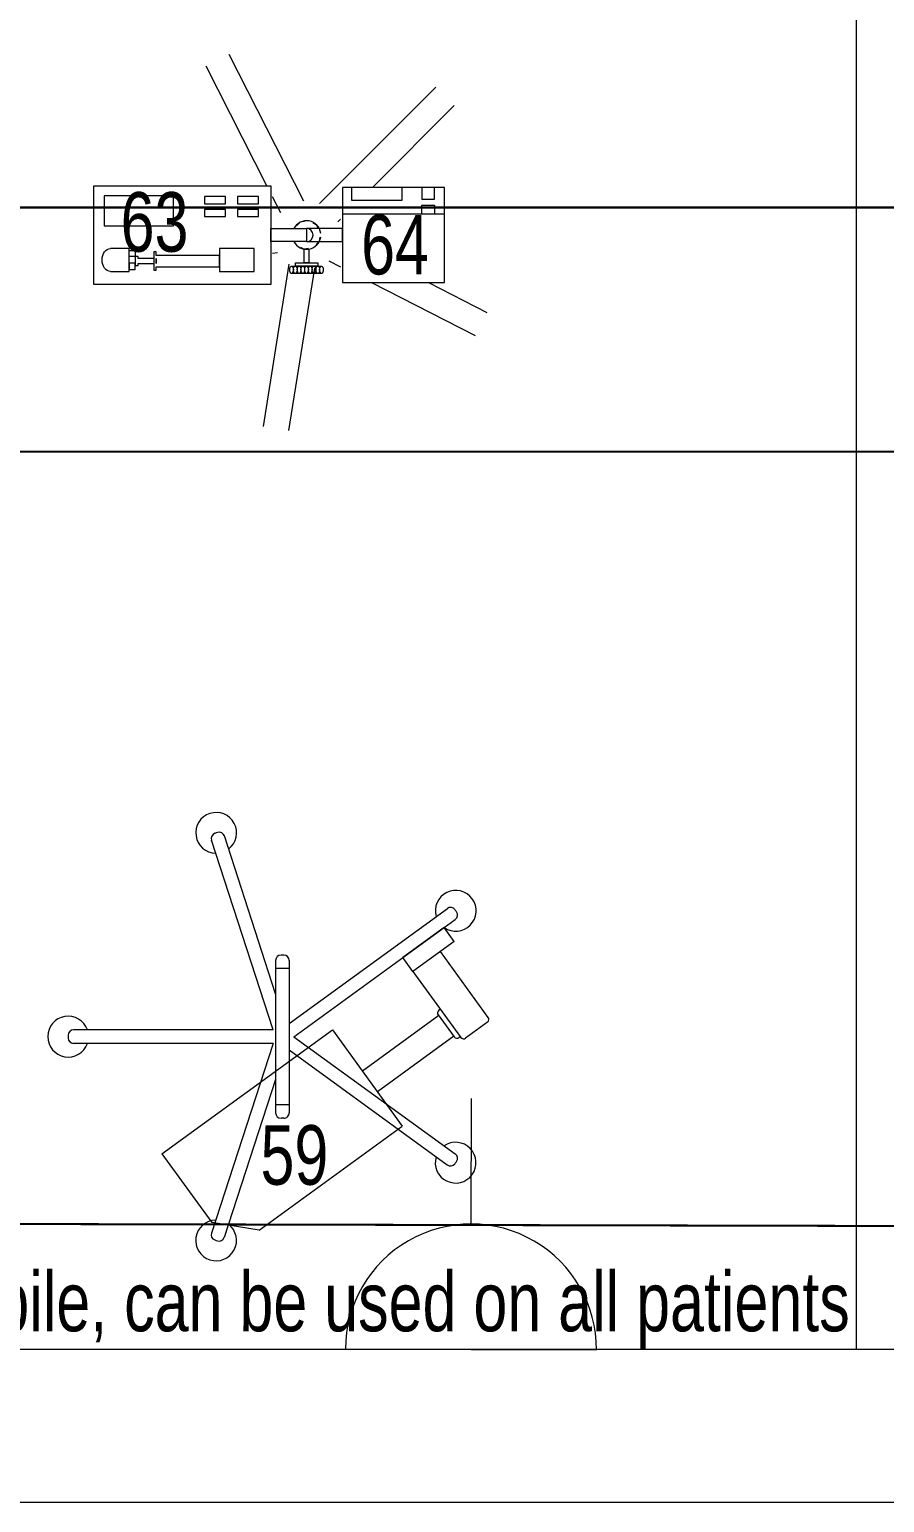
# Model space of a CAD drawing. Header units: metres. Extents: x 75097 to 220695, y -1557923 to -1361206.
# Drawn here: x 125148 to 126405, y -1471183 to -1469017 of the extents above; entities that cross this region are included whole.
import ezdxf

# ---------------------------------------------------------------- set-up
doc = ezdxf.new("R2010")
doc.units = ezdxf.units.M
doc.layers.get('0').update_dxf_attribs({"lineweight": 0})
doc.layers.add('A-100 - Copy$0$axes', color=8, linetype='Continuous')
for name, color, linetype, lineweight in [('A-100 - Copy$0$Medical Equipment and Furniture', 8, 'Continuous', 0), ('A-100 - Copy$0$Medical Equipment and Furniture1', 8, 'Continuous', 5), ('A-100 - Copy$0$Medical Equipment and Furniture2', 8, 'Continuous', 13), ('A-100 - Copy$0$Walls', 8, 'Continuous', 0), ('E-LG', 245, 'Continuous', 30)]:
    doc.layers.add(name, color=color, linetype=linetype, lineweight=lineweight)
doc.layers.add('E-POWR', color=7, linetype='Continuous', lineweight=9, true_color=0x4e7e3e)
doc.styles.add('A-100 - Copy$0$X3G_ENTITY_257CFD', font='swisscl.ttf', dxfattribs={"height": 200})

# ---------------------------------------------------------------- blocks, each defined once
blk = doc.blocks.new('NORMAL SOCKET')
at = {"layer": 'E-POWR'}
for p, q in [((0, 307.7), (0, 615.4)), ((-307.7, 0), (307.7, 0))]:
    blk.add_line(p, q, dxfattribs=at)
blk.add_ellipse((0, 0), major_axis=(32.8, 305.9), ratio=1, start_param=4.81904, end_param=7.960633, dxfattribs=at)
blk = doc.blocks.new('A-100 - Copy$0$HF12177-P')
for p, q in [((-0.0196, -0.007), (-0.1885, 0.2255)), ((0, 0), (-0.1724, 0.2372)), ((0, 0), (0.1724, 0.2372)), ((0.0196, -0.007), (0.1885, 0.2255)), ((-0.12, -0.015), (-0.12, -0.019)), ((-0.112, -0.007), (0.112, -0.007)), ((-0.1, -0.007), (-0.1, -0.027)), ((0.1, -0.007), (0.1, -0.027)), ((0.12, -0.015), (0.12, -0.019)), ((-0.0631, -0.027), (-0.2951, -0.1024)), ((-0.01, -0.0308), (-0.2889, -0.1214)), ((-0.112, -0.027), (0.112, -0.027)), ((-0.01, -0.0308), (-0.01, -0.324)), ((0.01, -0.0308), (0.01, -0.324)), ((0.01, -0.0308), (0.2889, -0.1214)), ((0.0631, -0.027), (0.2951, -0.1024))]:
    blk.add_line(p, q)
for centre, radius, start, end in [((-0.1852, 0.2378), 0.03, 325.4712, 286.5288), ((0.1852, 0.2378), 0.03, 253.4712, 214.5288), ((0, -0.017), 0.315, 125.6267, 126.3733), ((-0.1788, 0.2325), 0.008, 36, 125.6267), ((0.1788, 0.2325), 0.008, 54.3733, 144), ((0, -0.017), 0.315, 53.6267, 54.3733), ((-0.1821, 0.2302), 0.008, 126.3733, 216), ((0.1821, 0.2302), 0.008, 324, 53.6267), ((-0.112, -0.015), 0.008, 90, 180), ((-0.112, -0.019), 0.008, 180, 270), ((0.112, -0.015), 0.008, 0, 90), ((0.112, -0.019), 0.008, 270, 0), ((-0.2996, -0.1144), 0.03, 37.4712, 358.5288), ((0.2996, -0.1144), 0.03, 181.4712, 142.5288), ((-0.2926, -0.11), 0.008, 108, 197.6267), ((0.2926, -0.11), 0.008, 342.3733, 72), ((0, -0.017), 0.315, 197.6267, 198.3733), ((-0.2914, -0.1138), 0.008, 198.3733, 288), ((0.2914, -0.1138), 0.008, 252, 341.6267), ((0, -0.017), 0.315, 341.6267, 342.3733), ((0, -0.332), 0.03, 109.4712, 70.5288), ((-0.002, -0.324), 0.008, 180, 269.6267), ((0.002, -0.324), 0.008, 270.3733, 0), ((0, -0.017), 0.315, 269.6267, 270.3733)]:
    blk.add_arc(centre, radius, start, end)
blk = doc.blocks.new('A-100 - Copy$0$MONITOR ARM PLAN')
for p, q in [((0.025, -0.49375, 0), (0.025, -0.18375, 0)), ((0.025, -0.18375, 0), (0.2, -0.18375, 0)), ((0.2, -0.44375, 0), (0.2, -0.18375, 0)), ((0.2, -0.44375, 0), (0.15, -0.49375, 0)), ((0.025, -0.49375, 0), (0.15, -0.49375, 0))]:
    blk.add_line(p, q)
at = {"layer": 'A-100 - Copy$0$Medical Equipment and Furniture1'}
for p, q in [((0.025, 0.0375), (0, 0.0375)), ((0, 0.0375), (0, -0.0375)), ((0.025, 0.0375), (0.025, -0.0375)), ((0.145, 0.0125), (0.025, 0.0125)), ((0.15, 0.0075), (0.15, -0.0325)), ((0.025, -0.0375), (0, -0.0375)), ((0.025, -0.0375), (0.145, -0.0375)), ((0.09375, -0.0375), (0.09375, -0.04)), ((0.14375, -0.0375), (0.14375, -0.04)), ((0.09875, -0.045), (0.13875, -0.045)), ((0.1, -0.045), (0.1, -0.18375)), ((0.1375, -0.045), (0.1375, -0.18375))]:
    blk.add_line(p, q, dxfattribs=at)
for centre, start, end in [((0.145, 0.0075, 0), 0, 90), ((0.09875, -0.04), 180, 270), ((0.13875, -0.04), 270, 360), ((0.145, -0.0325), 270, 0)]:
    blk.add_arc(centre, 0.005, start, end, dxfattribs=at)
blk = doc.blocks.new('A-100 - Copy$0$Syringe')
at = {"layer": 'A-100 - Copy$0$Medical Equipment and Furniture2'}
for points in [[(42.9739, -11.5277), (42.7139, -11.5277), (42.7139, -11.3827), (42.9739, -11.3827), (42.9739, -11.5277)], [(42.7384, -11.5086), (42.7658, -11.5086), (42.7658, -11.475), (42.7384, -11.475)], [(42.779, -11.4899), (42.779, -11.487), (42.7748, -11.487), (42.7748, -11.5), (42.779, -11.5), (42.779, -11.497)], [(42.8023, -11.4899), (42.779, -11.4899)], [(42.779, -11.497), (42.8023, -11.497)], [(42.8055, -11.4851), (42.8055, -11.48), (42.8023, -11.48), (42.8023, -11.5069), (42.8055, -11.5069), (42.8055, -11.5019)], [(42.8055, -11.5019), (42.8984, -11.5019), (42.8984, -11.4851), (42.8055, -11.4851)], [(42.8055, -11.4899), (42.8055, -11.497)], [(42.8055, -11.497), (42.8055, -11.4899)], [(42.8055, -11.497), (42.8055, -11.4899)]]:
    blk.add_lwpolyline(points, dxfattribs=at)
for points in [[(42.8312, -11.3974), (42.7289, -11.3974), (42.7289, -11.4415), (42.8312, -11.4415)], [(42.9073, -11.3985), (42.8765, -11.3985), (42.8765, -11.4091), (42.9073, -11.4091)], [(42.956, -11.3985), (42.9252, -11.3985), (42.9252, -11.4091), (42.956, -11.4091)], [(42.9073, -11.4175), (42.8765, -11.4175), (42.8765, -11.4281), (42.9073, -11.4281)], [(42.956, -11.4175), (42.9252, -11.4175), (42.9252, -11.4281), (42.956, -11.4281)], [(42.7748, -11.487), (42.7658, -11.487), (42.7658, -11.4777), (42.7748, -11.4777)], [(42.9498, -11.475), (42.8984, -11.475), (42.8984, -11.5086), (42.9498, -11.5086)], [(42.7748, -11.4967), (42.7658, -11.4967), (42.7658, -11.5059), (42.7748, -11.5059)]]:
    blk.add_lwpolyline(points, close=True, dxfattribs=at)
at = {"layer": 'A-100 - Copy$0$Medical Equipment and Furniture2', "extrusion": (0, 0, -1)}
blk.add_ellipse((42.7384, -11.4918), major_axis=(0, 0.0168), ratio=0.733735, start_param=3.141593, end_param=6.283185, dxfattribs=at)
blk = doc.blocks.new('A-100 - Copy$0$Infusion')
at = {"layer": 'A-100 - Copy$0$Medical Equipment and Furniture2'}
for points in [[(43.0793, -11.3852), (43.0793, -11.5252), (43.2293, -11.5252), (43.2293, -11.3852), (43.0793, -11.3852)], [(43.1962, -11.4242), (43.1962, -11.4114), (43.215, -11.4114), (43.215, -11.4242)]]:
    blk.add_lwpolyline(points, dxfattribs=at)
for points in [[(43.0793, -11.3852), (43.0793, -11.4242), (43.2293, -11.4242), (43.2293, -11.3852)], [(43.0927, -11.3852), (43.0927, -11.404), (43.1673, -11.404), (43.1673, -11.3852)], [(43.1962, -11.3852), (43.1962, -11.4027), (43.215, -11.4027), (43.215, -11.3852)]]:
    blk.add_lwpolyline(points, close=True, dxfattribs=at)
blk = doc.blocks.new('A-100 - Copy$0$Infusion Syringe')
at = {"layer": 'A-100 - Copy$0$Medical Equipment and Furniture1'}
for p, q in [((43.0225, -11.4053), (42.9127, -11.1899)), ((42.9683, -11.3827), (42.8788, -11.2071)), ((43.0459, -11.409), (43.2169, -11.238)), ((43.1234, -11.3852), (43.2437, -11.2649)), ((42.9886, -11.4225), (42.9765, -11.3988)), ((43.0234, -11.4354), (43.017, -11.4365)), ((43.0728, -11.4359), (43.0766, -11.432)), ((42.9753, -11.4431), (42.9739, -11.4433)), ((43.0124, -11.4411), (43.017, -11.4365)), ((43.0357, -11.4374), (43.0414, -11.4403)), ((43.0444, -11.4461), (43.0414, -11.4403)), ((43.0175, -11.473), (43.0233, -11.476)), ((43.0297, -11.4749), (43.0233, -11.476)), ((43.0407, -11.4693), (43.0453, -11.4647)), ((43.0463, -11.4583), (43.0453, -11.4647)), ((43.0791, -11.4595), (43.0793, -11.4596)), ((43.0006, -11.498), (42.9627, -11.7368)), ((42.9838, -11.4812), (42.9765, -11.4824)), ((43.0592, -11.4932), (43.0766, -11.502)), ((43.0381, -11.5039), (43.0003, -11.7427)), ((43.1221, -11.5252), (43.2746, -11.6029)), ((43.2058, -11.5252), (43.2919, -11.5691))]:
    blk.add_line(p, q, dxfattribs=at)
for points in [[(43.0266, -11.4455), (43.0266, -11.4649), (42.9739, -11.4649), (42.9739, -11.4455)], [(43.0266, -11.4455), (43.0266, -11.4649), (43.0793, -11.4649), (43.0793, -11.4455)], [(43.043, -11.4963), (43.043, -11.5009), (43.0102, -11.5009), (43.0102, -11.4963)]]:
    blk.add_lwpolyline(points, close=True, dxfattribs=at)
for points in [[(43.0302, -11.4759), (43.0302, -11.4963), (43.0229, -11.4963), (43.0229, -11.4759)], [(43.0046, -11.5009), (43.0485, -11.5009)], [(43.0485, -11.5116), (43.0046, -11.5116)]]:
    blk.add_lwpolyline(points, dxfattribs=at)
for radius, start, end in [(0.021, 6.8276, 152.4616), (0.021, 207.5384, 353.1724), (0.00972, 270, 90)]:
    blk.add_arc((43.0266, -11.4552), radius, start, end, dxfattribs=at)
for centre in [(43.0046, -11.5062), (43.0101, -11.5062), (43.0156, -11.5062), (43.0211, -11.5062), (43.0266, -11.5062), (43.0321, -11.5062), (43.0375, -11.5062), (43.043, -11.5062), (43.0485, -11.5062)]:
    blk.add_ellipse(centre, major_axis=(0, -0.00537), ratio=0.510594, start_param=3.141593, end_param=9.424778, dxfattribs=at)
for name in ['A-100 - Copy$0$Syringe', 'A-100 - Copy$0$Infusion']:
    blk.add_blockref(name, (0, 0), dxfattribs=at)
blk = doc.blocks.new('A-100 - Copy')
at = {"layer": 'A-100 - Copy$0$axes'}
blk.add_line((215795, -1469637.7, 2.4), (83877.8, -1469637.7, 2.4), dxfattribs=at)
at = {"layer": 'A-100 - Copy$0$Medical Equipment and Furniture'}
blk.add_line((126363.3, -1468457.7, 0), (126363.3, -1470957.7, 0), dxfattribs=at)
at = {"layer": 'A-100 - Copy$0$Walls'}
for p, q in [((127798.3, -1470957.7), (124928.3, -1470957.7)), ((127798.3, -1471182.7), (124928.3, -1471182.7))]:
    blk.add_line(p, q, dxfattribs=at)
at = {"layer": 'A-100 - Copy$0$Medical Equipment and Furniture', "xscale": 1000, "yscale": 1000, "zscale": 1000}
blk.add_blockref('A-100 - Copy$0$Infusion Syringe', (82528.4, -1457863.8, 0), dxfattribs=at)
at = {"layer": 'A-100 - Copy$0$Medical Equipment and Furniture', "extrusion": (-1.92689e-13, -1.39405e-12, -1), "xscale": -1000.000000000002, "yscale": 1000.000000000002, "zscale": -1000.000000000002, "rotation": 90.01496832471715}
blk.add_blockref('A-100 - Copy$0$HF12177-P', (-125536.5, -1470497.7, 0), dxfattribs=at)
at = {"layer": 'A-100 - Copy$0$Medical Equipment and Furniture', "xscale": 1000, "yscale": 1000, "zscale": 1000, "rotation": 305.9850316752795}
blk.add_blockref('A-100 - Copy$0$MONITOR ARM PLAN', (125727, -1470359.4, 0), dxfattribs=at)
at = {"layer": 'A-100 - Copy$0$Medical Equipment and Furniture', "char_height": 87.47, "attachment_point": 2, "style": 'A-100 - Copy$0$X3G_ENTITY_257CFD'}
for s, insert in [('63', (125331.5, -1469256, 0)), ('64', (125685.1, -1469289.4, 0)), ('59', (125537.2, -1470627.9, 0))]:
    blk.add_mtext(s, dxfattribs=dict(at, insert=insert))
at = {"layer": 'A-100 - Copy$0$Medical Equipment and Furniture', "insert": (125556.1, -1470843.4, 0), "char_height": 87.473, "width": 3260.537, "attachment_point": 2, "style": 'A-100 - Copy$0$X3G_ENTITY_257CFD'}
blk.add_mtext('59 is mobile, can be used on all patients', dxfattribs=at)

msp = doc.modelspace()

# ---------------------------------------------------------------- linework, layer by layer
at = {"layer": 'E-LG', "color": 1}
msp.add_lwpolyline([(95918.6, -1465252.9), (115237, -1465252.9), (115237, -1465905.8), (115312.2, -1465951), (115227.4, -1465994.9), (115227.4, -1468887.4), (115353.3, -1468943.6), (115222.3, -1468991.3), (115222.3, -1469278.5), (117688, -1469278.5), (117688, -1457043.1), (117707.4, -1457137.3), (119892.6, -1457137.3), (120092.1, -1457027.5), (120092.1, -1469278.5), (145729.7, -1469278.5), (145828.3, -1469612.5), (145828.3, -1469267.5), (145828.3, -1465482), (145334.4, -1465482), (145278.1, -1465376.4)], dxfattribs=at)
at = {"layer": 'E-POWR', "const_width": 3, "elevation": 0}
msp.add_lwpolyline([(115563.3, -1469153.6), (115563.3, -1470751.5), (126478.5, -1470776.2), (127259, -1470773.1), (129500.1, -1470778.2), (132911.8, -1470778.2), (132911.9, -1467788.1)], dxfattribs=at)

# ---------------------------------------------------------------- block references
at = {"layer": 'E-POWR', "color": 85, "xscale": 0.6, "yscale": 0.6, "zscale": 0.6, "rotation": 359.8701691651191}
msp.add_blockref('NORMAL SOCKET', (125796.8, -1470957.8), dxfattribs=at)

# ---------------------------------------------------------------- next in the draw order: block references
msp.add_blockref('A-100 - Copy', (0, 0))

doc.saveas('drawing.dxf')
